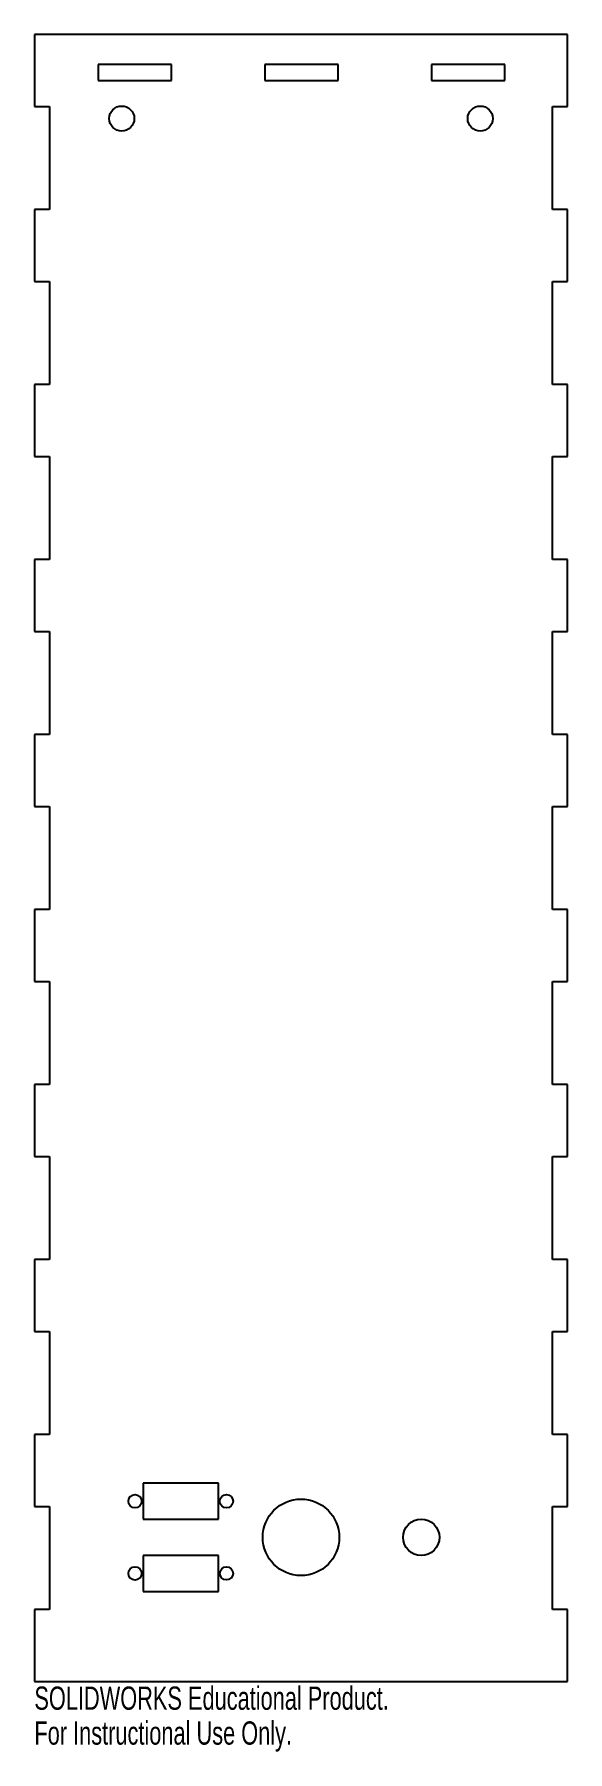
# Model space of a CAD drawing. Header units: millimetres. Extents: x -55 to 55, y -186 to 171.
import ezdxf

# ---------------------------------------------------------------- set-up
doc = ezdxf.new("R2010")
doc.units = ezdxf.units.MM
doc.styles.add('SLDTEXTSTYLE0', font='TXT', dxfattribs={"width": 0.7})

msp = doc.modelspace()

# ---------------------------------------------------------------- linework, layer by layer
at = {"color": 7, "linetype": 'Continuous', "lineweight": 25}
for p, q in [((55.42, 171.25), (-55.42, 171.25)), ((-55.42, 171.25), (-55.42, 156.25)), ((55.42, 156.25), (55.42, 171.25)), ((-42.15, 165), (-42.15, 161.62)), ((-26.95, 165), (-42.15, 165)), ((-26.95, 161.62), (-26.95, 165)), ((-7.5, 165), (-7.5, 161.62)), ((7.7, 165), (-7.5, 165)), ((7.7, 161.62), (7.7, 165)), ((27.15, 165), (27.15, 161.62)), ((42.35, 165), (27.15, 165)), ((42.35, 161.62), (42.35, 165)), ((-42.15, 161.62), (-26.95, 161.62)), ((-7.5, 161.62), (7.7, 161.62)), ((27.15, 161.62), (42.35, 161.62)), ((-55.42, 156.25), (-52.25, 156.25)), ((-52.25, 156.25), (-52.25, 134.86)), ((52.25, 134.86), (52.25, 156.25)), ((52.25, 156.25), (55.42, 156.25)), ((-52.25, 134.86), (-55.42, 134.86)), ((-55.42, 134.86), (-55.42, 119.86)), ((55.42, 134.86), (52.25, 134.86)), ((55.42, 119.86), (55.42, 134.86)), ((-55.42, 119.86), (-52.25, 119.86)), ((-52.25, 119.86), (-52.25, 98.47)), ((52.25, 98.47), (52.25, 119.86)), ((52.25, 119.86), (55.42, 119.86)), ((-52.25, 98.47), (-55.42, 98.47)), ((-55.42, 98.47), (-55.42, 83.47)), ((55.42, 98.47), (52.25, 98.47)), ((55.42, 83.47), (55.42, 98.47)), ((-55.42, 83.47), (-52.25, 83.47)), ((-52.25, 83.47), (-52.25, 62.08)), ((52.25, 62.08), (52.25, 83.47)), ((52.25, 83.47), (55.42, 83.47)), ((-52.25, 62.08), (-55.42, 62.08)), ((-55.42, 62.08), (-55.42, 47.08)), ((55.42, 62.08), (52.25, 62.08)), ((55.42, 47.08), (55.42, 62.08)), ((-55.42, 47.08), (-52.25, 47.08)), ((-52.25, 47.08), (-52.25, 25.69)), ((52.25, 25.69), (52.25, 47.08)), ((52.25, 47.08), (55.42, 47.08)), ((-52.25, 25.69), (-55.42, 25.69)), ((-55.42, 25.69), (-55.42, 10.69)), ((55.42, 25.69), (52.25, 25.69)), ((55.42, 10.69), (55.42, 25.69)), ((-55.42, 10.69), (-52.25, 10.69)), ((-52.25, 10.69), (-52.25, -10.69)), ((52.25, -10.69), (52.25, 10.69)), ((52.25, 10.69), (55.42, 10.69)), ((-52.25, -10.69), (-55.42, -10.69)), ((-55.42, -10.69), (-55.42, -25.69)), ((55.42, -10.69), (52.25, -10.69)), ((55.42, -25.69), (55.42, -10.69)), ((-55.42, -25.69), (-52.25, -25.69)), ((-52.25, -25.69), (-52.25, -47.08)), ((52.25, -47.08), (52.25, -25.69)), ((52.25, -25.69), (55.42, -25.69)), ((-52.25, -47.08), (-55.42, -47.08)), ((-55.42, -47.08), (-55.42, -62.08)), ((55.42, -47.08), (52.25, -47.08)), ((55.42, -62.08), (55.42, -47.08)), ((-55.42, -62.08), (-52.25, -62.08)), ((-52.25, -62.08), (-52.25, -83.47)), ((52.25, -83.47), (52.25, -62.08)), ((52.25, -62.08), (55.42, -62.08)), ((-52.25, -83.47), (-55.42, -83.47)), ((-55.42, -83.47), (-55.42, -98.47)), ((55.42, -83.47), (52.25, -83.47)), ((55.42, -98.47), (55.42, -83.47)), ((-55.42, -98.47), (-52.25, -98.47)), ((-52.25, -98.47), (-52.25, -119.86)), ((52.25, -119.86), (52.25, -98.47)), ((52.25, -98.47), (55.42, -98.47)), ((-52.25, -119.86), (-55.42, -119.86)), ((-55.42, -119.86), (-55.42, -134.86)), ((55.42, -119.86), (52.25, -119.86)), ((55.42, -134.86), (55.42, -119.86)), ((-17.16, -130), (-32.84, -130)), ((-32.84, -130), (-32.84, -137.5)), ((-17.16, -137.5), (-17.16, -130)), ((-55.42, -134.86), (-52.25, -134.86)), ((-52.25, -134.86), (-52.25, -156.25)), ((52.25, -156.25), (52.25, -134.86)), ((52.25, -134.86), (55.42, -134.86)), ((-32.84, -137.5), (-17.16, -137.5)), ((-17.16, -145), (-32.84, -145)), ((-32.84, -145), (-32.84, -152.5)), ((-17.16, -152.5), (-17.16, -145)), ((-32.84, -152.5), (-17.16, -152.5)), ((-55.42, -156.25), (-55.42, -171.25)), ((-52.25, -156.25), (-55.42, -156.25)), ((55.42, -156.25), (52.25, -156.25)), ((55.42, -171.25), (55.42, -156.25)), ((-55.42, -171.25), (55.42, -171.25))]:
    msp.add_line(p, q, dxfattribs=at)
for centre, radius in [((-37.25, 153.75), 2.6), ((37.25, 153.75), 2.6), ((-34.5, -133.75), 1.38), ((-15.5, -133.75), 1.38), ((0, -141.25), 7.95), ((25, -141.25), 3.77), ((-34.5, -148.75), 1.38), ((-15.5, -148.75), 1.37)]:
    msp.add_circle(centre, radius, dxfattribs=at)

# ---------------------------------------------------------------- texts
at = {"color": 7, "linetype": 'Continuous', "char_height": 4.8336, "attachment_point": 1, "style": 'SLDTEXTSTYLE0'}
for s, insert in [('SOLIDWORKS Educational Product.', (-55.42, -172.27)), ('For Instructional Use Only.', (-55.42, -179.52))]:
    msp.add_mtext(s, dxfattribs=dict(at, insert=insert))

doc.saveas('drawing.dxf')
